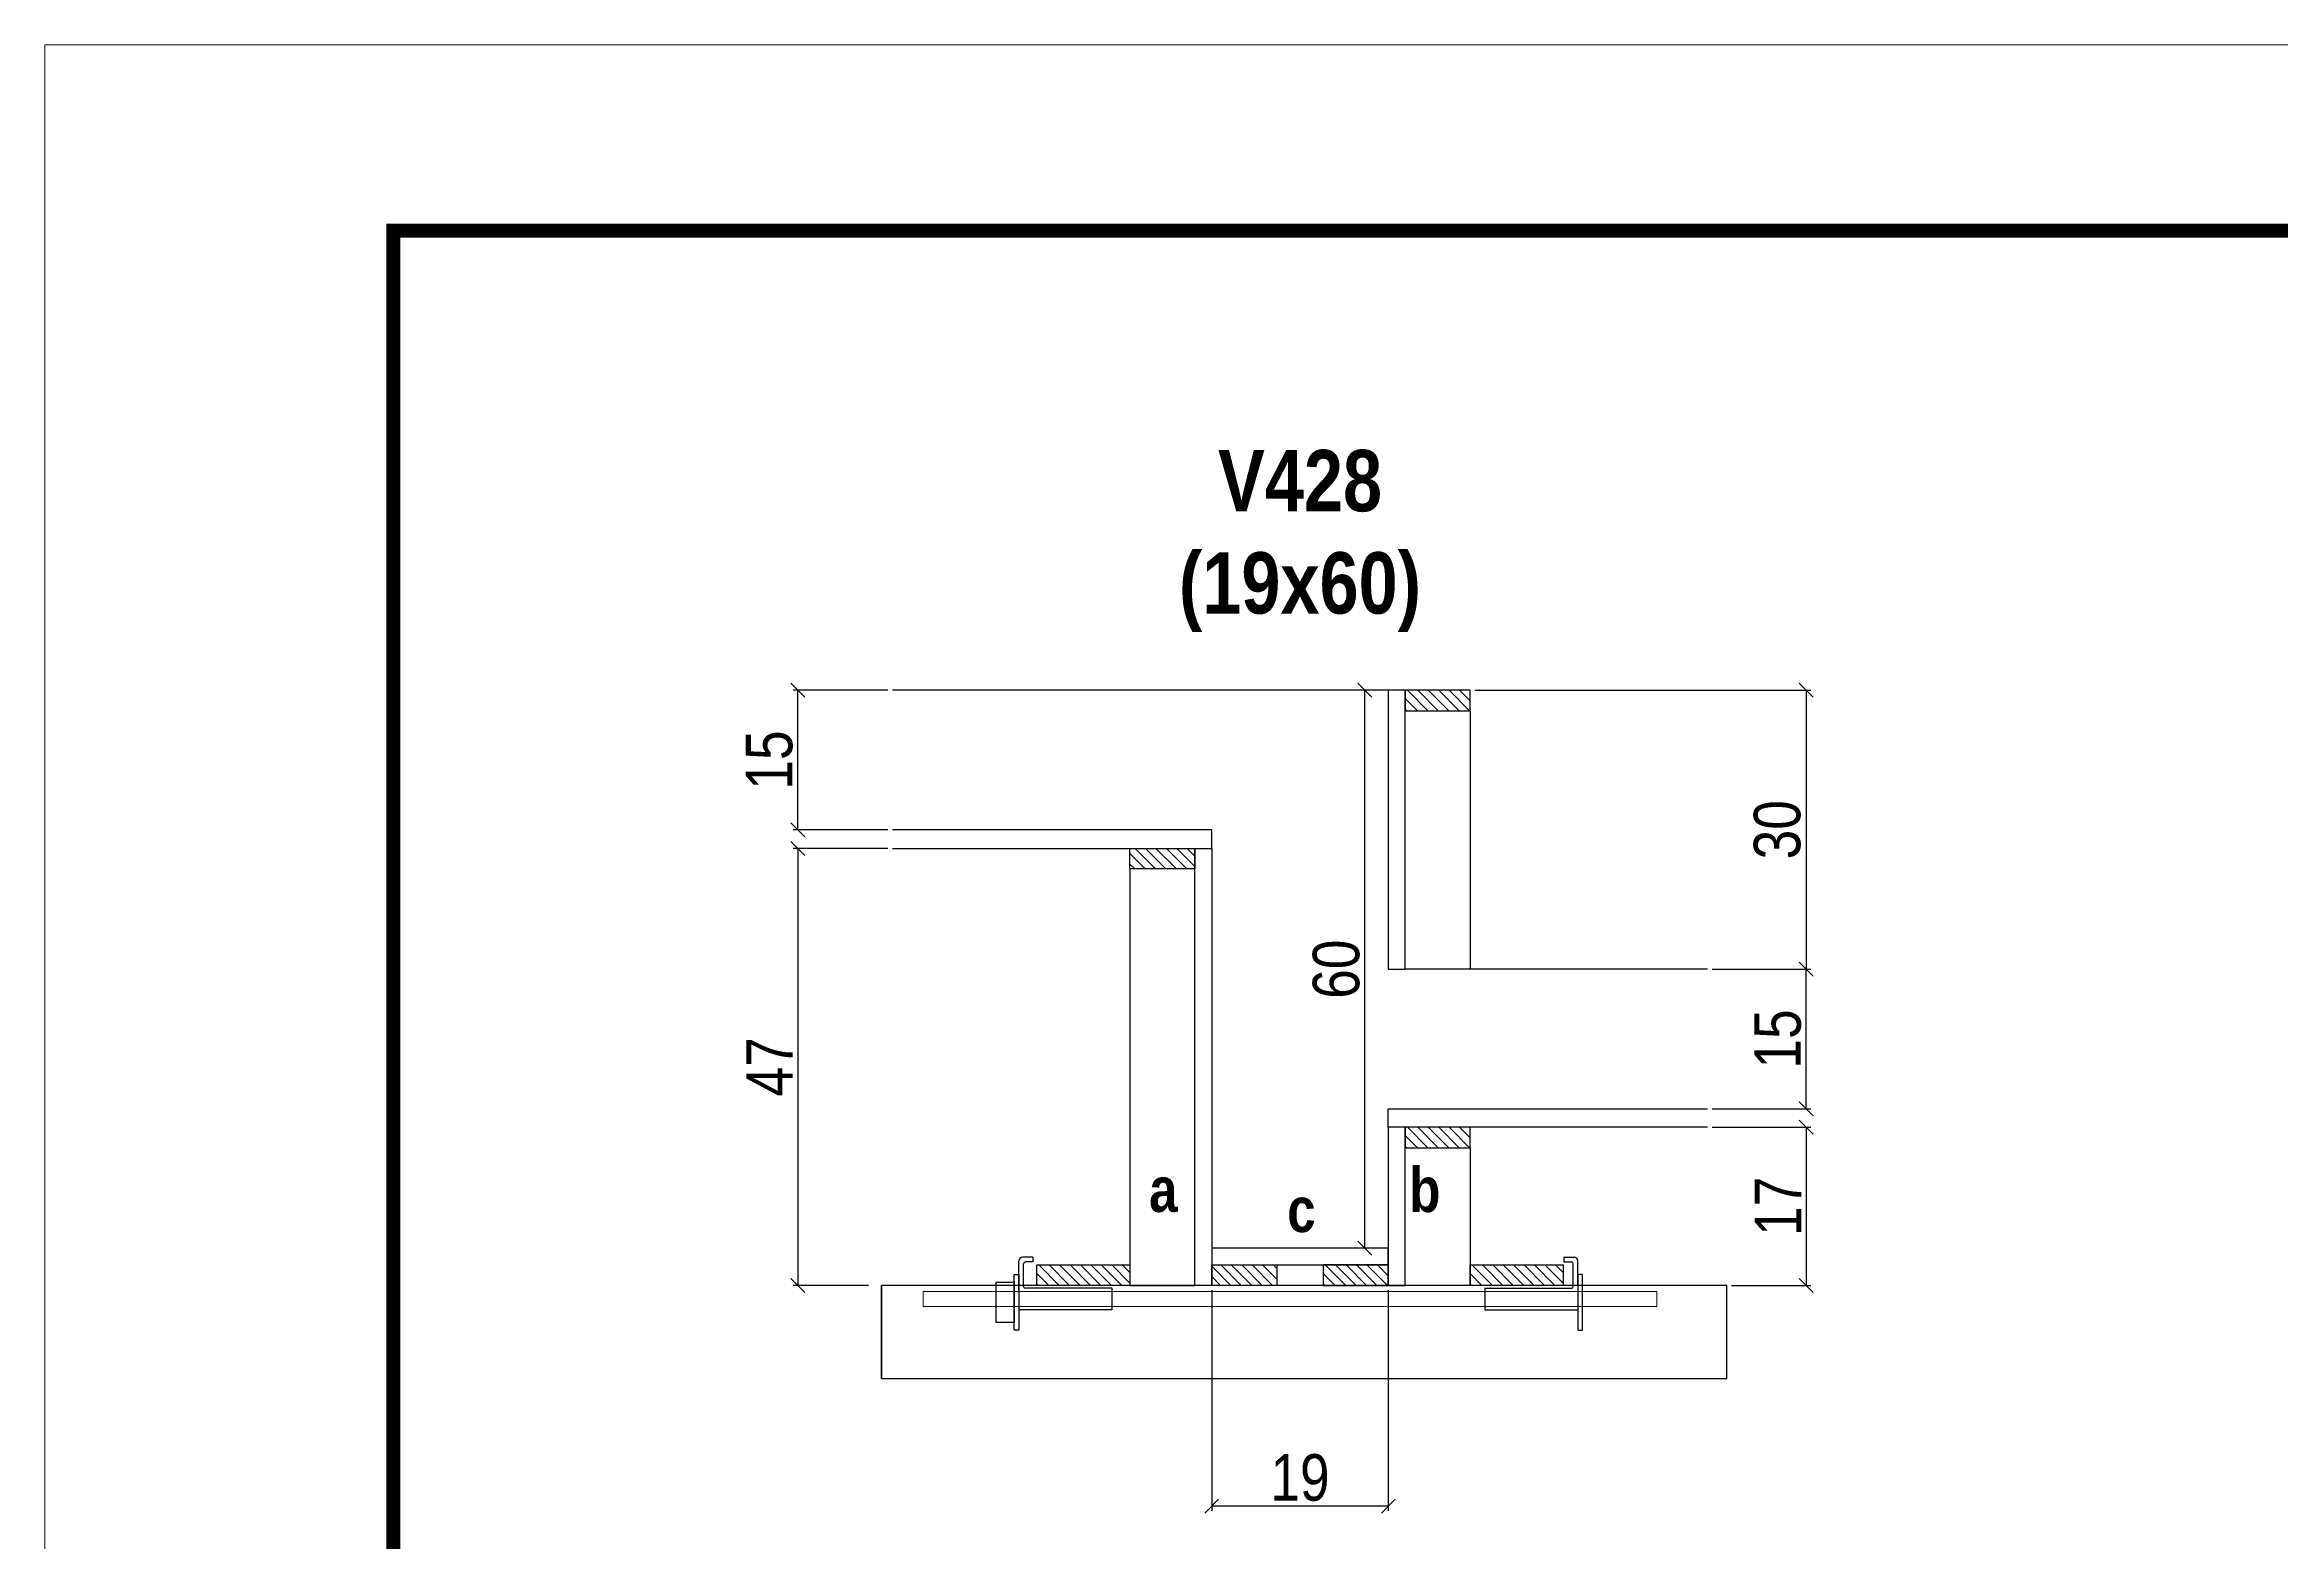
# Model space of a CAD drawing. Extents: x 3309 to 9590, y -2522 to 15424.
# Drawn here: x 3309.4 to 3790.1, y 7394.7 to 7716.4 of the extents above; entities that cross this region are included whole.
import ezdxf

# ---------------------------------------------------------------- set-up
doc = ezdxf.new("R2010")
doc.units = 0
doc.linetypes.add('DASHED', pattern=[0.75, 0.5, -0.25])
for name, color, linetype in [('barrote', 251, 'Continuous'), ('COTA', 241, 'Continuous'), ('detalhes', 4, 'Continuous'), ('NOMENCLATURA', 7, 'Continuous'), ('Painéis', 200, 'Continuous'), ('presilha', 1, 'Continuous'), ('SARR_2.2x10', 60, 'Continuous'), ('SARR_2.2x7', 40, 'Continuous'), ('SARR_3.5x7', 81, 'Continuous')]:
    doc.layers.add(name, color=color, linetype=linetype)
for name, color, linetype, lineweight in [('CONCRETO', 251, 'Continuous', 25), ('Folhas', 255, 'Continuous', 9), ('SARRAFO DE PRESSAO', 251, 'DASHED', 9), ('SCO-___-LAJ', 2, 'Continuous', 0)]:
    doc.layers.add(name, color=color, linetype=linetype, lineweight=lineweight)
doc.styles.add('COTA TECNICA 2X', font='techl___.ttf', dxfattribs={"height": 10})
doc.styles.add('TECNICA', font='techb___.ttf', dxfattribs={"height": 10})
doc.dimstyles.new('SECAO', dxfattribs={"dimscale": 0.333333, "dimtxt": 5, "dimasz": 9, "dimexe": 3, "dimexo": 3, "dimgap": 3, "dimtad": 1, "dimdec": 1, "dimlfac": 0.5, "dimzin": 12, "dimdsep": 46, "dimtxsty": 'COTA TECNICA 2X', "dimblk1": 'OBLIQUE', "dimblk2": 'OBLIQUE', "dimsah": 1, "dimcen": 0.9, "dimclrd": 4, "dimclre": 4, "dimclrt": 240, "dimadec": 1, "dimazin": 3, "dimtfac": 1, "dimtdec": 1, "dimtmove": 0, "dimatfit": 3, "dimfxl": 1, "dimtolj": 1, "dimtzin": 12, "dimarcsym": 0})
pattern_1 = [(135, (36795.9781, -116062.6297), (-1.122532015, -1.122532015), [])]

# ---------------------------------------------------------------- blocks, each defined once
blk = doc.blocks.new('9999999999')
at = {"layer": 'Folhas'}
blk.add_lwpolyline([(98138.98, 34190.21), (99623.98, 34190.21), (99623.98, 35240.21), (98138.98, 35240.21)], close=True, dxfattribs=at)
at = {"layer": 'Folhas', "color": 30, "const_width": 3}
blk.add_lwpolyline([(98213.98, 34230.21), (99583.98, 34230.21), (99583.98, 35200.21), (98213.98, 35200.21)], close=True, dxfattribs=at)
blk = doc.blocks.new('_Oblique')
at = {"color": 0, "linetype": 'ByBlock', "lineweight": -2}
blk.add_line((-0.5, -0.5), (0.5, 0.5), dxfattribs=at)
blk = doc.blocks.new('*D1482')
at = {"layer": 'COTA', "color": 4, "lineweight": -2, "transparency": 16777216}
for p, q in [((3560.44, 7448.54), (3560.44, 7401.07)), ((3598.44, 7448.54), (3598.44, 7401.07)), ((3598.44, 7402.07), (3560.44, 7402.07))]:
    blk.add_line(p, q, dxfattribs=at)
at = {"layer": 'Defpoints', "color": 0, "transparency": 16777216}
for p in [(3560.44, 7449.54), (3598.44, 7449.54), (3560.44, 7402.07)]:
    blk.add_point(p, dxfattribs=at)
at = {"layer": 'COTA', "color": 4, "lineweight": -2, "transparency": 16777216, "xscale": 3, "yscale": 3, "zscale": 3, "rotation": 180}
blk.add_blockref('_Oblique', (3560.44, 7402.07), dxfattribs=at)
at = {"layer": 'COTA', "color": 4, "lineweight": -2, "transparency": 16777216, "xscale": 3, "yscale": 3, "zscale": 3}
blk.add_blockref('_Oblique', (3598.44, 7402.07), dxfattribs=at)
at = {"layer": 'COTA', "color": 240, "transparency": 16777216, "insert": (3579.44, 7408.16), "char_height": 10, "attachment_point": 5, "style": 'COTA TECNICA 2X'}
blk.add_mtext('\\A1;19', dxfattribs=at)
blk = doc.blocks.new('PRESILHA METÁLICA 1')
at = {"layer": 'presilha'}
for p, q in [((6, 15.5), (7.5, 15.5)), ((6, -2.5), (6, 15.5)), ((7.5, 10.64), (7.5, 19.86)), ((7.5, 15.5), (7.5, -2.5)), ((12, 21), (8.64, 21)), ((9, 11.57), (9, 18.93)), ((12, 19.5), (9.57, 19.5)), ((12, 21), (12, 19.5)), ((0, 13), (6, 13)), ((0, 13), (0, 0)), ((6, 13), (6, 0)), ((37.5, 11), (9.57, 11)), ((37.5, 11), (37.5, 4.1)), ((6, 0), (0, 0)), ((37.5, 4.1), (7.5, 4.1)), ((7.5, -2.5), (6, -2.5))]:
    blk.add_line(p, q, dxfattribs=at)
for centre, radius, start, end in [((8.64, 19.86), 1.14, 90, 180), ((9.57, 18.93), 0.57, 90, 180), ((9.57, 11.57), 0.57, 180, 270)]:
    blk.add_arc(centre, radius, start, end, dxfattribs=at)
blk = doc.blocks.new('PRESILHA METÁLICA 2')
at = {"layer": 'presilha'}
for p, q in [((-5.25, 23.5), (-5.25, 22)), ((-5.25, 23.5), (-1.89, 23.5)), ((-5.25, 22), (-2.82, 22)), ((-0.75, 14.64), (-0.75, 22.36)), ((-2.25, 14.07), (-2.25, 21.43)), ((0.75, 18), (-0.75, 18)), ((-0.75, 18), (-0.75, 0)), ((0.75, 0), (0.75, 18)), ((-30.75, 13.5), (-30.75, 6.6)), ((-30.75, 13.5), (-2.82, 13.5)), ((-30.75, 6.6), (-0.75, 6.6)), ((-0.75, 0), (0.75, 0))]:
    blk.add_line(p, q, dxfattribs=at)
for centre, radius, start, end in [((-2.82, 21.43), 0.57, 0, 90), ((-1.89, 22.36), 1.14, 0, 90), ((-2.82, 14.07), 0.57, 270, 0)]:
    blk.add_arc(centre, radius, start, end, dxfattribs=at)
blk = doc.blocks.new('*D1483')
at = {"layer": 'COTA', "color": 4, "lineweight": -2, "transparency": 16777216}
for p, q in [((3490.74, 7543.54), (3470.39, 7543.54)), ((3471.39, 7543.54), (3471.39, 7449.54)), ((3486.63, 7449.54), (3470.39, 7449.54))]:
    blk.add_line(p, q, dxfattribs=at)
at = {"layer": 'Defpoints', "color": 0, "transparency": 16777216}
for p in [(3491.74, 7543.54), (3471.39, 7449.54), (3487.63, 7449.54)]:
    blk.add_point(p, dxfattribs=at)
at = {"layer": 'COTA', "color": 4, "lineweight": -2, "transparency": 16777216, "xscale": 3, "yscale": 3, "zscale": 3}
for p, rotation in [((3471.39, 7543.54), 90), ((3471.39, 7449.54), 270)]:
    blk.add_blockref('_Oblique', p, dxfattribs=dict(at, rotation=rotation))
at = {"layer": 'COTA', "color": 240, "transparency": 16777216, "insert": (3465.32, 7496.54), "char_height": 10, "attachment_point": 5, "rotation": 90, "style": 'COTA TECNICA 2X'}
blk.add_mtext('\\A1;47', dxfattribs=at)
blk = doc.blocks.new('*D1484')
at = {"layer": 'COTA', "color": 4, "lineweight": -2, "transparency": 16777216}
for p, q in [((3668.14, 7483.54), (3689.36, 7483.54)), ((3688.36, 7483.54), (3688.36, 7449.54)), ((3672.25, 7449.54), (3689.36, 7449.54))]:
    blk.add_line(p, q, dxfattribs=at)
at = {"layer": 'Defpoints', "color": 0, "transparency": 16777216}
for p in [(3667.14, 7483.54), (3671.25, 7449.54), (3688.36, 7449.54)]:
    blk.add_point(p, dxfattribs=at)
at = {"layer": 'COTA', "color": 4, "lineweight": -2, "transparency": 16777216, "xscale": 3, "yscale": 3, "zscale": 3}
for p, rotation in [((3688.36, 7483.54), 90), ((3688.36, 7449.54), 270)]:
    blk.add_blockref('_Oblique', p, dxfattribs=dict(at, rotation=rotation))
at = {"layer": 'COTA', "color": 240, "transparency": 16777216, "insert": (3682.28, 7466.54), "char_height": 10, "attachment_point": 5, "rotation": 90, "style": 'COTA TECNICA 2X'}
blk.add_mtext('\\A1;17', dxfattribs=at)
blk = doc.blocks.new('*D1485')
at = {"layer": 'COTA', "color": 4, "lineweight": -2, "transparency": 16777216}
for p, q in [((3597.44, 7577.54), (3592.37, 7577.54)), ((3593.37, 7457.54), (3593.37, 7577.54)), ((3597.44, 7457.54), (3592.37, 7457.54))]:
    blk.add_line(p, q, dxfattribs=at)
at = {"layer": 'Defpoints', "color": 0, "transparency": 16777216}
for p in [(3593.37, 7577.54), (3598.44, 7577.54), (3598.44, 7457.54)]:
    blk.add_point(p, dxfattribs=at)
at = {"layer": 'COTA', "color": 4, "lineweight": -2, "transparency": 16777216, "xscale": 3, "yscale": 3, "zscale": 3}
for p, rotation in [((3593.37, 7577.54), 90), ((3593.37, 7457.54), 270)]:
    blk.add_blockref('_Oblique', p, dxfattribs=dict(at, rotation=rotation))
at = {"layer": 'COTA', "color": 240, "transparency": 16777216, "insert": (3587.26, 7517.54), "char_height": 10, "attachment_point": 5, "rotation": 90, "style": 'COTA TECNICA 2X'}
blk.add_mtext('\\A1;60', dxfattribs=at)
blk = doc.blocks.new('*D1486')
at = {"layer": 'COTA', "color": 4, "lineweight": -2, "transparency": 16777216}
for p, q in [((3668.14, 7517.54), (3689.36, 7517.54)), ((3688.36, 7487.54), (3688.36, 7517.54)), ((3668.14, 7487.54), (3689.36, 7487.54))]:
    blk.add_line(p, q, dxfattribs=at)
at = {"layer": 'Defpoints', "color": 0, "transparency": 16777216}
for p in [(3667.14, 7517.54), (3688.36, 7517.54), (3667.14, 7487.54)]:
    blk.add_point(p, dxfattribs=at)
at = {"layer": 'COTA', "color": 4, "lineweight": -2, "transparency": 16777216, "xscale": 3, "yscale": 3, "zscale": 3}
for p, rotation in [((3688.36, 7517.54), 90), ((3688.36, 7487.54), 270)]:
    blk.add_blockref('_Oblique', p, dxfattribs=dict(at, rotation=rotation))
at = {"layer": 'COTA', "color": 240, "transparency": 16777216, "insert": (3682.25, 7502.54), "char_height": 10, "attachment_point": 5, "rotation": 90, "style": 'COTA TECNICA 2X'}
blk.add_mtext('\\A1;15', dxfattribs=at)
blk = doc.blocks.new('*D1487')
at = {"layer": 'COTA', "color": 4, "lineweight": -2, "transparency": 16777216}
for p, q in [((3490.74, 7577.54), (3470.39, 7577.54)), ((3471.39, 7547.54), (3471.39, 7577.54)), ((3490.74, 7547.54), (3470.39, 7547.54))]:
    blk.add_line(p, q, dxfattribs=at)
at = {"layer": 'Defpoints', "color": 0, "transparency": 16777216}
for p in [(3471.39, 7577.54), (3491.74, 7577.54), (3491.74, 7547.54)]:
    blk.add_point(p, dxfattribs=at)
at = {"layer": 'COTA', "color": 4, "lineweight": -2, "transparency": 16777216, "xscale": 3, "yscale": 3, "zscale": 3}
for p, rotation in [((3471.39, 7577.54), 90), ((3471.39, 7547.54), 270)]:
    blk.add_blockref('_Oblique', p, dxfattribs=dict(at, rotation=rotation))
at = {"layer": 'COTA', "color": 240, "transparency": 16777216, "insert": (3465.28, 7562.54), "char_height": 10, "attachment_point": 5, "rotation": 90, "style": 'COTA TECNICA 2X'}
blk.add_mtext('\\A1;15', dxfattribs=at)
blk = doc.blocks.new('*D1488')
at = {"layer": 'COTA', "color": 4, "lineweight": -2, "transparency": 16777216}
for p, q in [((3617.04, 7577.54), (3689.36, 7577.54)), ((3688.36, 7577.54), (3688.36, 7517.54)), ((3668.14, 7517.54), (3689.36, 7517.54))]:
    blk.add_line(p, q, dxfattribs=at)
at = {"layer": 'Defpoints', "color": 0, "transparency": 16777216}
for p in [(3616.04, 7577.54), (3667.14, 7517.54), (3688.36, 7517.54)]:
    blk.add_point(p, dxfattribs=at)
at = {"layer": 'COTA', "color": 4, "lineweight": -2, "transparency": 16777216, "xscale": 3, "yscale": 3, "zscale": 3}
for p, rotation in [((3688.36, 7577.54), 90), ((3688.36, 7517.54), 270)]:
    blk.add_blockref('_Oblique', p, dxfattribs=dict(at, rotation=rotation))
at = {"layer": 'COTA', "color": 240, "transparency": 16777216, "insert": (3682.14, 7547.54), "char_height": 10, "attachment_point": 5, "rotation": 90, "style": 'COTA TECNICA 2X'}
blk.add_mtext('\\A1;30', dxfattribs=at)

msp = doc.modelspace()

# ---------------------------------------------------------------- hatches: boundary and pattern name
at = {"layer": 'SARR_2.2x10'}
h = msp.add_hatch(dxfattribs=at)
h.set_pattern_fill('ANSI31', color=256, scale=0.5, angle=90)
h.set_pattern_definition([(135, (36716.3781, -116062.6297), (-1.122532015, -1.122532015), [])])
h.paths.add_polyline_path([(3522.84, 7453.94), (3522.84, 7449.54), (3542.84, 7449.54), (3542.84, 7453.94)])
h = msp.add_hatch(dxfattribs=at)
h.set_pattern_fill('ANSI31', color=256, scale=0.5, angle=90)
h.set_pattern_definition([(135, (36809.5781, -116062.6297), (-1.122532015, -1.122532015), [])])
h.paths.add_polyline_path([(3616.04, 7453.94), (3616.04, 7449.54), (3636.04, 7449.54), (3636.04, 7453.94)])
at = {"layer": 'SARR_2.2x7'}
h = msp.add_hatch(dxfattribs=at)
h.set_pattern_fill('ANSI31', color=256, scale=0.5, angle=90)
h.set_pattern_definition([(135, (36710.3781, -115939.0297), (-1.122532015, -1.122532015), [])])
h.paths.add_polyline_path([(3602.04, 7577.54), (3602.04, 7573.14), (3616.04, 7573.14), (3616.04, 7577.54)])
h = msp.add_hatch(dxfattribs=at)
h.set_pattern_fill('ANSI31', color=256, scale=0.5, angle=90)
h.set_pattern_definition([(135, (36730.3781, -115973.0297), (-1.122532015, -1.122532015), [])])
h.paths.add_polyline_path([(3556.84, 7543.54), (3556.84, 7539.14), (3542.84, 7539.14), (3542.84, 7543.54)])
h = msp.add_hatch(dxfattribs=at)
h.set_pattern_fill('ANSI31', color=256, scale=0.5, angle=90)
h.set_pattern_definition([(135, (36710.3781, -116033.0297), (-1.122532015, -1.122532015), [])])
h.paths.add_polyline_path([(3602.04, 7483.54), (3602.04, 7479.14), (3616.04, 7479.14), (3616.04, 7483.54)])
h = msp.add_hatch(dxfattribs=at)
h.set_pattern_fill('ANSI31', color=256, scale=0.5, angle=90)
h.set_pattern_definition(pattern_1)
h.paths.add_polyline_path([(3574.44, 7449.54), (3574.44, 7453.94), (3560.44, 7453.94), (3560.44, 7449.54)])
h = msp.add_hatch(dxfattribs=at)
h.set_pattern_fill('ANSI31', color=256, scale=0.5, angle=90)
h.set_pattern_definition(pattern_1)
h.paths.add_polyline_path([(3584.44, 7453.94), (3584.44, 7449.54), (3598.44, 7449.54), (3598.44, 7453.94)])

# ---------------------------------------------------------------- linework, layer by layer
at = {"layer": 'barrote'}
msp.add_lwpolyline([(3489.38, 7429.54), (3671.3, 7429.54), (3671.3, 7449.54), (3489.38, 7449.54)], close=True, dxfattribs=at)
at = {"layer": 'CONCRETO', "linetype": 'Continuous'}
for p, q in [((3598.44, 7577.54), (3491.74, 7577.54)), ((3667.14, 7517.54), (3616.04, 7517.54))]:
    msp.add_line(p, q, dxfattribs=at)
at = {"layer": 'detalhes', "color": 250}
msp.add_line((3489.38, 7429.54), (3489.38, 7449.54), dxfattribs=at)
at = {"layer": 'Painéis', "linetype": 'Continuous'}
for points in [[(3602.04, 7517.54), (3602.04, 7577.54), (3598.44, 7577.54), (3598.44, 7517.54)], [(3556.84, 7449.54), (3556.84, 7543.54), (3560.44, 7543.54), (3560.44, 7449.54)], [(3602.04, 7449.54), (3602.04, 7483.54), (3598.44, 7483.54), (3598.44, 7449.54)], [(3598.44, 7457.54), (3560.44, 7457.54), (3560.44, 7453.94), (3598.44, 7453.94)]]:
    msp.add_lwpolyline(points, close=True, dxfattribs=at)
at = {"layer": 'Painéis', "linetype": 'Continuous', "elevation": 0}
for points in [[(3491.74, 7543.54), (3560.44, 7543.54), (3560.44, 7547.54), (3491.74, 7547.54)], [(3667.14, 7483.54), (3598.44, 7483.54), (3598.44, 7487.54), (3667.14, 7487.54)]]:
    msp.add_lwpolyline(points, dxfattribs=at)
at = {"layer": 'SARR_2.2x10'}
for points in [[(3522.84, 7453.94), (3542.84, 7453.94), (3542.84, 7449.54), (3522.84, 7449.54)], [(3616.04, 7453.94), (3636.04, 7453.94), (3636.04, 7449.54), (3616.04, 7449.54)]]:
    msp.add_lwpolyline(points, close=True, dxfattribs=at)
at = {"layer": 'SARR_2.2x7'}
for points in [[(3616.04, 7577.54), (3602.04, 7577.54), (3602.04, 7573.14), (3616.04, 7573.14)], [(3560.44, 7453.94), (3574.44, 7453.94), (3574.44, 7449.54), (3560.44, 7449.54)], [(3598.44, 7453.94), (3584.44, 7453.94), (3584.44, 7449.54), (3598.44, 7449.54)]]:
    msp.add_lwpolyline(points, close=True, dxfattribs=at)
at = {"layer": 'SARR_2.2x7', "elevation": 0}
for points in [[(3542.84, 7543.54), (3556.84, 7543.54), (3556.84, 7539.14), (3542.84, 7539.14)], [(3616.04, 7483.54), (3602.04, 7483.54), (3602.04, 7479.14), (3616.04, 7479.14)]]:
    msp.add_lwpolyline(points, close=True, dxfattribs=at)
at = {"layer": 'SARR_3.5x7'}
for points in [[(3602.04, 7573.14), (3616.04, 7573.14), (3616.04, 7517.54), (3602.04, 7517.54)], [(3556.84, 7539.14), (3542.84, 7539.14), (3542.84, 7449.54), (3556.84, 7449.54)], [(3602.04, 7479.14), (3616.04, 7479.14), (3616.04, 7449.54), (3602.04, 7449.54)]]:
    msp.add_lwpolyline(points, close=True, dxfattribs=at)
at = {"layer": 'SCO-___-LAJ', "color": 1}
msp.add_lwpolyline([(3498.39, 7448.21), (3656.22, 7448.21), (3656.22, 7445.01), (3498.39, 7445.01)], close=True, dxfattribs=at)

# ---------------------------------------------------------------- block references
at = {"layer": 'presilha', "xscale": 0.6666666666666666, "yscale": 0.6666666666666666, "zscale": 0.6666666666666666}
for name, p in [('PRESILHA METÁLICA 1', (3513.97, 7441.57)), ('PRESILHA METÁLICA 2', (3639.72, 7439.91))]:
    msp.add_blockref(name, p, dxfattribs=at)
at = {"layer": 'SARRAFO DE PRESSAO', "color": 6, "linetype": 'ByBlock'}
msp.add_blockref('9999999999', (-94829.61, -27523.8), dxfattribs=at)

# ---------------------------------------------------------------- texts
at = {"layer": 'detalhes', "style": 'TECNICA'}
for s, p in [('a', (3546.97, 7465.34)), ('b', (3602.94, 7465.32)), ('c', (3576.68, 7461.01))]:
    msp.add_text(s, height=9.6, dxfattribs=at).set_placement(p)
at = {"layer": 'NOMENCLATURA', "insert": (3579.44, 7629.24), "char_height": 13.2, "attachment_point": 2, "style": 'TECNICA'}
msp.add_mtext_dynamic_manual_height_columns('V428\\P(19x60)', width=300.2766, gutter_width=1, heights=[0], dxfattribs=at)

# ---------------------------------------------------------------- dimensions: what is measured, and where the dimension line sits
at = {"layer": 'COTA'}
for base, p1, p2, picture, middle in [((3471.39, 7577.54), (3491.74, 7547.54), (3491.74, 7577.54), '*D1487', (3465.28, 7562.54)), ((3593.37, 7577.54), (3598.44, 7457.54), (3598.44, 7577.54), '*D1485', (3587.26, 7517.54)), ((3688.36, 7517.54), (3616.04, 7577.54), (3667.14, 7517.54), '*D1488', (3682.14, 7547.54)), ((3471.39, 7449.54, 0), (3491.74, 7543.54), (3487.63, 7449.54, 0), '*D1483', (3465.32, 7496.54, 0)), ((3688.36, 7517.54), (3667.14, 7487.54), (3667.14, 7517.54), '*D1486', (3682.25, 7502.54)), ((3688.36, 7449.54, 0), (3667.14, 7483.54), (3671.25, 7449.54, 0), '*D1484', (3682.28, 7466.54, 0))]:
    dim = msp.add_linear_dim(base=base, p1=p1, p2=p2, angle=90, dimstyle='SECAO', dxfattribs=at)
    dim.commit()
    dim.dimension.update_dxf_attribs({"geometry": picture, "text_midpoint": middle})
dim = msp.add_linear_dim(base=(3560.44, 7402.07), p1=(3598.44, 7449.54), p2=(3560.44, 7449.54), angle=180, dimstyle='SECAO', dxfattribs=at)
dim.commit()
dim.dimension.update_dxf_attribs({"geometry": '*D1482', "text_midpoint": (3579.44, 7402.07), "dimtype": 160})

doc.saveas('drawing.dxf')
